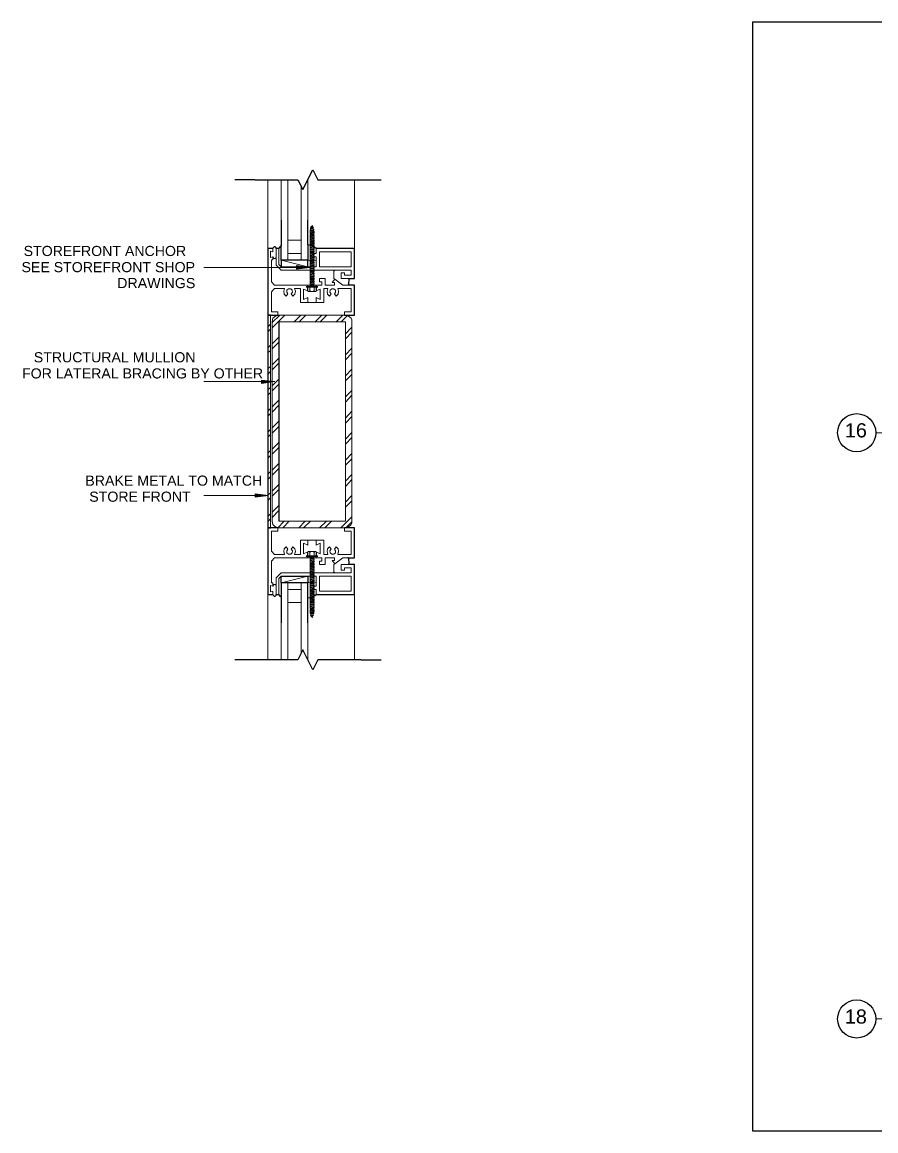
# Model space of a CAD drawing. Header units: inches. Extents: x -6061 to 13621, y -296 to 7483.
# Drawn here: x 8177 to 8563, y 6677 to 7178 of the extents above; entities that cross this region are included whole.
import ezdxf

# ---------------------------------------------------------------- set-up
doc = ezdxf.new("R2010")
doc.units = ezdxf.units.IN
doc.header["$MEASUREMENT"] = 0
doc.layers.get('0').update_dxf_attribs({"linetype": 'CONTINUOUS'})
doc.styles.add('Arial$001H0', font='arial.ttf')

msp = doc.modelspace()

# ---------------------------------------------------------------- hatches: boundary and pattern name
at = {"true_color": 0x000007}
for points in [[(8306.96538, 7066.96774), (8300.95859, 7067.76864), (8300.95859, 7066.16683)], [(8291.18755, 7015.38946), (8285.18077, 7016.11027), (8285.18077, 7014.58855)], [(8288.38439, 6963.96179), (8282.3776, 6964.76269), (8282.3776, 6963.24097)]]:
    msp.add_hatch(color=7, dxfattribs=at).paths.add_polyline_path(points)

# ---------------------------------------------------------------- linework, layer by layer
at = {"color": 7, "linetype": 'Continuous', "lineweight": 30, "true_color": 0x000007}
for p, q in [((8303.92194, 7102.04738), (8308.40701, 7111.01751)), ((8308.40701, 7111.01751), (8310.64954, 7106.53244)), ((8282.13733, 7106.53244), (8273.16719, 7106.53244)), ((8282.13733, 7106.53244), (8301.67941, 7106.53244)), ((8301.67941, 7106.53244), (8303.92194, 7102.04738)), ((8310.64954, 7106.53244), (8330.19163, 7106.53244)), ((8330.19163, 7106.53244), (8339.16176, 7106.53244)), ((8294.1509, 7088.27181), (8294.1509, 7076.65869)), ((8306.16448, 7077.13923), (8306.16448, 7088.27181)), ((8290.46674, 7075.85778), (8290.38665, 7075.61751)), ((8290.38665, 7075.61751), (8290.38665, 7075.45733)), ((8290.62692, 7076.01797), (8290.46674, 7075.85778)), ((8290.7871, 7076.09806), (8290.62692, 7076.01797)), ((8290.94728, 7076.17815), (8290.7871, 7076.09806)), ((8291.10746, 7076.17815), (8290.94728, 7076.17815)), ((8291.34773, 7076.17815), (8291.10746, 7076.17815)), ((8291.50791, 7076.09806), (8291.34773, 7076.17815)), ((8291.6681, 7076.01797), (8291.50791, 7076.09806)), ((8291.82828, 7075.85778), (8291.6681, 7076.01797)), ((8291.82828, 7075.61751), (8291.82828, 7075.85778)), ((8291.90837, 7075.45733), (8291.82828, 7075.61751)), ((8293.18982, 7075.85778), (8293.02963, 7075.45733)), ((8293.43009, 7076.17815), (8293.18982, 7075.85778)), ((8293.75045, 7076.49851), (8293.43009, 7076.17815)), ((8294.1509, 7076.65869), (8293.75045, 7076.49851)), ((8294.1509, 7070.17136), (8294.1509, 7076.65869)), ((8307.52601, 7076.81887), (8306.16448, 7077.13923)), ((8306.16448, 7077.13923), (8306.16448, 7070.17136)), ((8308.80746, 7076.25824), (8307.52601, 7076.81887)), ((8309.92873, 7075.45733), (8308.80746, 7076.25824)), ((8290.38665, 7075.45733), (8288.14411, 7075.45733)), ((8288.14411, 7075.45733), (8288.14411, 7045.4234)), ((8293.02963, 7075.45733), (8291.90837, 7075.45733)), ((8327.14819, 7075.45733), (8309.92873, 7075.45733)), ((8327.14819, 7061.92204), (8327.14819, 7075.45733)), ((8306.16448, 7070.17136), (8294.1509, 7070.17136)), ((8294.1509, 7070.17136), (8294.1509, 7067.20801)), ((8294.1509, 7067.20801), (8306.16448, 7067.20801)), ((8306.16448, 7067.20801), (8306.16448, 7070.17136)), ((8324.5052, 7061.84195), (8324.34502, 7061.92204)), ((8324.34502, 7061.92204), (8327.14819, 7061.92204)), ((8324.66538, 7061.76186), (8324.5052, 7061.84195)), ((8324.58529, 7059.6795), (8324.82556, 7061.20122)), ((8324.74547, 7061.60168), (8324.66538, 7061.76186)), ((8324.74547, 7061.44149), (8324.74547, 7061.60168)), ((8324.82556, 7061.20122), (8324.74547, 7061.44149)), ((8324.18484, 7058.95869), (8324.26493, 7059.03878)), ((8327.14819, 7058.95869), (8324.18484, 7058.95869)), ((8324.26493, 7059.03878), (8324.42511, 7059.11887)), ((8324.42511, 7059.11887), (8324.5052, 7059.19896)), ((8324.5052, 7059.19896), (8324.58529, 7059.35914)), ((8324.58529, 7059.51932), (8324.58529, 7059.6795)), ((8324.58529, 7059.35914), (8324.58529, 7059.51932)), ((8327.14819, 7045.4234), (8327.14819, 7058.95869)), ((8288.14411, 7045.4234), (8292.62918, 7045.4234)), ((8289.34547, 7045.4234), (8288.14411, 7045.4234)), ((8288.14411, 7045.4234), (8288.14411, 6949.39489)), ((8322.66312, 7045.4234), (8327.14819, 7045.4234)), ((8292.62918, 6949.39489), (8288.14411, 6949.39489)), ((8288.14411, 6949.39489), (8288.14411, 6919.36095)), ((8288.14411, 6949.39489), (8289.34547, 6949.39489)), ((8327.14819, 6949.39489), (8322.66312, 6949.39489)), ((8327.14819, 6935.85959), (8327.14819, 6949.39489)), ((8324.26493, 6935.85959), (8324.18484, 6935.85959)), ((8324.18484, 6935.85959), (8327.14819, 6935.85959)), ((8324.42511, 6935.69941), (8324.26493, 6935.85959)), ((8324.5052, 6935.61932), (8324.42511, 6935.69941)), ((8324.58529, 6935.45914), (8324.5052, 6935.61932)), ((8324.34502, 6932.89625), (8324.5052, 6932.97634)), ((8327.14819, 6932.89625), (8324.34502, 6932.89625)), ((8324.5052, 6932.97634), (8324.66538, 6933.13652)), ((8324.58529, 6935.29896), (8324.58529, 6935.45914)), ((8324.58529, 6935.21887), (8324.58529, 6935.29896)), ((8324.82556, 6933.61706), (8324.58529, 6935.21887)), ((8324.66538, 6933.13652), (8324.74547, 6933.2967)), ((8324.74547, 6933.45688), (8324.82556, 6933.61706)), ((8324.74547, 6933.2967), (8324.74547, 6933.45688)), ((8327.14819, 6919.36095), (8327.14819, 6932.89625)), ((8294.1509, 6927.61027), (8306.16448, 6927.61027)), ((8294.1509, 6924.64692), (8294.1509, 6927.61027)), ((8306.16448, 6927.61027), (8306.16448, 6924.64692)), ((8306.16448, 6924.64692), (8294.1509, 6924.64692)), ((8294.1509, 6924.64692), (8294.1509, 6918.23968)), ((8306.16448, 6917.75914), (8306.16448, 6924.64692)), ((8288.14411, 6919.36095), (8290.38665, 6919.36095)), ((8290.38665, 6919.36095), (8290.38665, 6919.20077)), ((8290.38665, 6919.20077), (8290.46674, 6919.04059)), ((8290.46674, 6919.04059), (8290.62692, 6918.88041)), ((8290.62692, 6918.88041), (8290.7871, 6918.72023)), ((8290.7871, 6918.72023), (8290.94728, 6918.64014)), ((8290.94728, 6918.64014), (8291.10746, 6918.64014)), ((8291.10746, 6918.64014), (8291.34773, 6918.64014)), ((8291.34773, 6918.64014), (8291.50791, 6918.72023)), ((8291.50791, 6918.72023), (8291.6681, 6918.88041)), ((8291.6681, 6918.88041), (8291.82828, 6919.04059)), ((8291.82828, 6919.20077), (8291.90837, 6919.36095)), ((8291.82828, 6919.04059), (8291.82828, 6919.20077)), ((8291.90837, 6919.36095), (8293.02963, 6919.36095)), ((8293.02963, 6919.36095), (8293.18982, 6918.9605)), ((8293.18982, 6918.9605), (8293.43009, 6918.64014)), ((8293.43009, 6918.64014), (8293.75045, 6918.39987)), ((8293.75045, 6918.39987), (8294.1509, 6918.23968)), ((8294.1509, 6918.23968), (8294.1509, 6906.54647)), ((8306.16448, 6917.75914), (8307.52601, 6917.99941)), ((8306.16448, 6906.54647), (8306.16448, 6917.75914)), ((8307.52601, 6917.99941), (8308.80746, 6918.56005)), ((8308.80746, 6918.56005), (8309.92873, 6919.36095)), ((8309.92873, 6919.36095), (8327.14819, 6919.36095)), ((8303.92194, 6894.29263), (8301.67941, 6889.80756)), ((8308.40701, 6885.32249), (8303.92194, 6894.29263)), ((8282.13733, 6889.80756), (8273.16719, 6889.80756)), ((8301.67941, 6889.80756), (8282.13733, 6889.80756)), ((8310.64954, 6889.80756), (8308.40701, 6885.32249)), ((8330.19163, 6889.80756), (8310.64954, 6889.80756)), ((8330.19163, 6889.80756), (8339.16176, 6889.80756))]:
    msp.add_line(p, q, dxfattribs=at)
at = {"color": 7, "linetype": 'Continuous', "lineweight": 9, "true_color": 0x000007}
for p, q in [((8288.14411, 7075.45733), (8288.14411, 7106.53244)), ((8327.14819, 7075.45733), (8327.14819, 7106.53244)), ((8297.11425, 7088.19172), (8297.11425, 7070.17136)), ((8303.12104, 7070.17136), (8303.12104, 7088.19172)), ((8308.16674, 7085.8691), (8307.6862, 7085.22837)), ((8308.40701, 7085.06819), (8308.16674, 7085.8691)), ((8306.96538, 7083.78674), (8309.12782, 7083.38629)), ((8306.96538, 7083.06593), (8309.12782, 7082.74557)), ((8306.96538, 7082.34511), (8309.12782, 7082.02475)), ((8306.96538, 7081.70439), (8309.12782, 7081.30394)), ((8306.96538, 7080.98358), (8309.12782, 7080.58312)), ((8307.12556, 7084.50756), (8308.96764, 7084.10711)), ((8307.20565, 7085.14828), (8308.80746, 7084.82792)), ((8307.20565, 7083.94692), (8308.80746, 7083.54647)), ((8307.20565, 7083.22611), (8307.20565, 7083.62656)), ((8307.20565, 7083.62656), (8308.80746, 7083.22611)), ((8307.20565, 7083.22611), (8308.80746, 7082.90575)), ((8307.20565, 7082.5053), (8307.20565, 7082.90575)), ((8307.20565, 7082.90575), (8308.80746, 7082.58539)), ((8307.20565, 7082.5053), (8308.80746, 7082.18493)), ((8307.20565, 7082.18493), (8308.80746, 7081.86457)), ((8307.20565, 7081.86457), (8308.80746, 7081.46412)), ((8307.20565, 7081.14376), (8307.20565, 7081.54421)), ((8307.20565, 7081.54421), (8308.80746, 7081.14376)), ((8307.20565, 7081.14376), (8308.80746, 7080.7433)), ((8307.20565, 7080.8234), (8307.20565, 7080.42294)), ((8307.20565, 7080.42294), (8307.20565, 7080.8234)), ((8308.80746, 7080.42294), (8307.20565, 7080.8234)), ((8307.20565, 7080.8234), (8308.80746, 7080.42294)), ((8307.36583, 7084.66774), (8308.72737, 7084.34738)), ((8307.36583, 7083.94692), (8307.36583, 7084.34738)), ((8307.36583, 7084.34738), (8308.72737, 7084.02701)), ((8308.56719, 7085.06819), (8307.44592, 7085.30846)), ((8307.52601, 7084.9881), (8308.56719, 7084.66774)), ((8308.72737, 7083.62656), (8308.72737, 7084.02701)), ((8308.80746, 7082.90575), (8308.80746, 7083.22611)), ((8308.80746, 7082.18493), (8308.80746, 7082.58539)), ((8308.80746, 7080.7433), (8308.80746, 7081.14376)), ((8297.11425, 7079.22159), (8303.12104, 7079.22159)), ((8306.96538, 7080.26276), (8309.12782, 7079.86231)), ((8306.96538, 7079.54195), (8309.12782, 7079.14149)), ((8306.96538, 7078.82113), (8309.12782, 7078.42068)), ((8306.96538, 7078.10032), (8309.12782, 7077.69987)), ((8306.96538, 7077.3795), (8309.12782, 7077.05914)), ((8306.96538, 7076.65869), (8309.12782, 7076.33833)), ((8306.96538, 7075.93787), (8309.12782, 7075.61751)), ((8307.20565, 7080.42294), (8308.80746, 7080.02249)), ((8307.20565, 7079.70213), (8307.20565, 7080.10258)), ((8307.20565, 7080.10258), (8308.80746, 7079.70213)), ((8307.20565, 7079.70213), (8308.80746, 7079.30168)), ((8307.20565, 7078.98131), (8307.20565, 7079.38177)), ((8307.20565, 7079.38177), (8308.80746, 7078.98131)), ((8307.20565, 7078.98131), (8308.80746, 7078.58086)), ((8307.20565, 7078.66095), (8307.20565, 7078.2605)), ((8307.20565, 7078.2605), (8307.20565, 7078.66095)), ((8307.20565, 7078.66095), (8308.80746, 7078.2605)), ((8307.20565, 7078.2605), (8308.80746, 7077.86005)), ((8307.20565, 7077.53968), (8307.20565, 7077.94014)), ((8307.20565, 7077.94014), (8308.80746, 7077.61978)), ((8307.20565, 7077.53968), (8308.80746, 7077.21932)), ((8307.20565, 7076.81887), (8307.20565, 7077.21932)), ((8307.20565, 7077.21932), (8308.80746, 7076.89896)), ((8307.20565, 7076.81887), (8308.80746, 7076.49851)), ((8307.20565, 7076.09806), (8307.20565, 7076.49851)), ((8307.20565, 7076.49851), (8308.80746, 7076.17815)), ((8307.20565, 7076.09806), (8308.80746, 7075.77769)), ((8307.20565, 7075.37724), (8307.20565, 7075.77769)), ((8307.20565, 7075.77769), (8308.80746, 7075.45733)), ((8308.80746, 7080.42294), (8308.80746, 7080.02249)), ((8308.80746, 7080.02249), (8308.80746, 7080.42294)), ((8308.80746, 7079.70213), (8308.80746, 7079.30168)), ((8308.80746, 7078.98131), (8308.80746, 7078.58086)), ((8308.80746, 7077.86005), (8308.80746, 7078.2605)), ((8308.80746, 7077.21932), (8308.80746, 7077.61978)), ((8308.80746, 7076.49851), (8308.80746, 7076.89896)), ((8308.80746, 7075.77769), (8308.80746, 7076.17815)), ((8289.26538, 7074.33606), (8289.26538, 7071.45281)), ((8290.38665, 7073.93561), (8289.26538, 7074.33606)), ((8289.26538, 7071.45281), (8290.38665, 7071.77317)), ((8290.38665, 7075.45733), (8290.38665, 7073.93561)), ((8290.38665, 7071.77317), (8290.38665, 7070.33154)), ((8290.7871, 7071.05235), (8290.38665, 7071.69308)), ((8291.50791, 7071.05235), (8290.7871, 7071.05235)), ((8291.90837, 7071.69308), (8291.50791, 7071.05235)), ((8291.90837, 7075.45733), (8291.90837, 7067.92882)), ((8293.02963, 7068.32928), (8293.02963, 7075.45733)), ((8297.11425, 7073.2148), (8303.12104, 7073.2148)), ((8306.96538, 7075.21706), (8309.12782, 7074.8967)), ((8306.96538, 7074.49625), (8309.12782, 7074.17588)), ((8306.96538, 7073.77543), (8309.12782, 7073.45507)), ((8306.96538, 7073.05462), (8309.12782, 7072.73425)), ((8306.96538, 7072.41389), (8309.12782, 7072.01344)), ((8306.96538, 7071.69308), (8309.12782, 7071.29263)), ((8306.96538, 7070.97226), (8309.12782, 7070.57181)), ((8307.20565, 7075.37724), (8308.80746, 7075.05688)), ((8307.20565, 7075.05688), (8307.20565, 7074.65643)), ((8307.20565, 7075.05688), (8308.80746, 7074.73652)), ((8307.20565, 7074.65643), (8308.80746, 7074.33606)), ((8307.20565, 7074.33606), (8307.20565, 7073.93561)), ((8307.20565, 7074.33606), (8308.80746, 7074.0157)), ((8307.20565, 7073.93561), (8308.80746, 7073.61525)), ((8307.20565, 7073.61525), (8307.20565, 7073.2148)), ((8307.20565, 7073.61525), (8308.80746, 7073.29489)), ((8307.20565, 7073.2148), (8308.80746, 7072.89444)), ((8307.20565, 7072.89444), (8307.20565, 7072.49398)), ((8307.20565, 7072.89444), (8308.80746, 7072.57407)), ((8307.20565, 7072.49398), (8308.80746, 7072.17362)), ((8307.20565, 7072.25371), (8307.20565, 7071.85326)), ((8307.20565, 7072.25371), (8308.80746, 7071.85326)), ((8307.20565, 7071.85326), (8308.80746, 7071.45281)), ((8307.20565, 7071.5329), (8307.20565, 7071.13244)), ((8307.20565, 7071.13244), (8307.20565, 7071.5329)), ((8307.20565, 7071.5329), (8308.80746, 7071.13244)), ((8307.20565, 7071.13244), (8308.80746, 7070.73199)), ((8307.20565, 7070.41163), (8307.20565, 7070.81208)), ((8307.20565, 7070.81208), (8308.80746, 7070.41163)), ((8309.12782, 7073.2148), (8308.4871, 7072.81435)), ((8308.4871, 7072.81435), (8308.4871, 7072.09353)), ((8308.4871, 7072.09353), (8309.12782, 7071.69308)), ((8308.80746, 7075.05688), (8308.80746, 7075.45733)), ((8308.80746, 7074.33606), (8308.80746, 7074.73652)), ((8308.80746, 7073.61525), (8308.80746, 7074.0157)), ((8308.80746, 7072.89444), (8308.80746, 7073.29489)), ((8308.80746, 7072.17362), (8308.80746, 7072.57407)), ((8308.80746, 7071.45281), (8308.80746, 7071.85326)), ((8308.80746, 7070.73199), (8308.80746, 7071.13244)), ((8309.92873, 7073.2148), (8309.12782, 7073.2148)), ((8309.12782, 7071.69308), (8309.92873, 7071.69308)), ((8309.92873, 7075.45733), (8309.92873, 7073.2148)), ((8309.92873, 7071.69308), (8309.92873, 7067.20801)), ((8325.62647, 7073.93561), (8311.37036, 7073.93561)), ((8311.37036, 7073.93561), (8311.37036, 7067.20801)), ((8325.62647, 7067.20801), (8325.62647, 7073.93561)), ((8306.96538, 7066.96774), (8259.23144, 7066.96774)), ((8289.66583, 7070.33154), (8289.66583, 7060.48041)), ((8290.38665, 7070.33154), (8289.66583, 7070.33154)), ((8291.90837, 7067.92882), (8294.1509, 7065.68629)), ((8294.1509, 7067.20801), (8293.02963, 7068.32928)), ((8306.16448, 7067.20801), (8294.1509, 7070.17136)), ((8294.1509, 7065.68629), (8325.62647, 7065.68629)), ((8308.00656, 7069.77091), (8306.16448, 7070.17136)), ((8309.92873, 7067.20801), (8306.16448, 7067.20801)), ((8306.96538, 7070.25145), (8309.12782, 7069.851)), ((8306.96538, 7069.53063), (8309.12782, 7069.13018)), ((8306.96538, 7068.80982), (8309.12782, 7068.40937)), ((8306.96538, 7068.08901), (8309.12782, 7067.68855)), ((8306.96538, 7067.36819), (8309.12782, 7067.04783)), ((8306.96538, 7066.64738), (8309.12782, 7066.32701)), ((8306.96538, 7065.92656), (8309.12782, 7065.6062)), ((8307.20565, 7070.41163), (8308.80746, 7070.01118)), ((8307.20565, 7069.69082), (8307.20565, 7070.09127)), ((8307.20565, 7070.09127), (8308.80746, 7069.69082)), ((8307.20565, 7069.69082), (8308.80746, 7069.29036)), ((8307.20565, 7068.97), (8307.20565, 7069.37045)), ((8307.20565, 7069.37045), (8308.80746, 7068.97)), ((8307.20565, 7068.97), (8308.80746, 7068.56955)), ((8307.20565, 7068.24919), (8307.20565, 7068.64964)), ((8307.20565, 7068.64964), (8308.80746, 7068.24919)), ((8307.20565, 7068.24919), (8308.80746, 7067.84873)), ((8307.20565, 7067.52837), (8307.20565, 7067.92882)), ((8307.20565, 7067.92882), (8308.80746, 7067.52837)), ((8307.20565, 7067.52837), (8308.80746, 7067.20801)), ((8307.20565, 7066.80756), (8307.20565, 7067.20801)), ((8307.20565, 7067.20801), (8308.80746, 7066.88765)), ((8307.20565, 7066.80756), (8308.80746, 7066.4872)), ((8307.20565, 7066.08674), (8307.20565, 7066.4872)), ((8307.20565, 7066.4872), (8308.80746, 7066.16683)), ((8307.20565, 7066.08674), (8308.80746, 7065.76638)), ((8307.20565, 7065.36593), (8307.20565, 7065.76638)), ((8307.20565, 7065.76638), (8308.80746, 7065.44602)), ((8309.92873, 7070.09127), (8308.00656, 7069.77091)), ((8308.80746, 7070.01118), (8308.80746, 7070.41163)), ((8308.80746, 7069.29036), (8308.80746, 7069.69082)), ((8308.80746, 7068.56955), (8308.80746, 7068.97)), ((8308.80746, 7067.84873), (8308.80746, 7068.24919)), ((8308.80746, 7067.20801), (8308.80746, 7067.52837)), ((8308.80746, 7066.4872), (8308.80746, 7066.88765)), ((8308.80746, 7065.76638), (8308.80746, 7066.16683)), ((8311.37036, 7067.20801), (8325.62647, 7067.20801)), ((8318.09796, 7065.52611), (8318.41832, 7065.68629)), ((8325.62647, 7065.68629), (8325.62647, 7063.44376)), ((8306.96538, 7065.20575), (8309.12782, 7064.88539)), ((8306.96538, 7064.48493), (8309.12782, 7064.16457)), ((8306.96538, 7063.76412), (8309.12782, 7063.44376)), ((8306.96538, 7063.0433), (8309.12782, 7062.72294)), ((8306.96538, 7062.32249), (8309.12782, 7062.00213)), ((8306.96538, 7061.68177), (8309.12782, 7061.28131)), ((8306.96538, 7060.96095), (8309.12782, 7060.5605)), ((8307.20565, 7065.36593), (8308.80746, 7065.04557)), ((8307.20565, 7064.64511), (8307.20565, 7065.04557)), ((8307.20565, 7065.04557), (8308.80746, 7064.7252)), ((8307.20565, 7064.64511), (8308.80746, 7064.32475)), ((8307.20565, 7063.9243), (8307.20565, 7064.32475)), ((8307.20565, 7064.32475), (8308.80746, 7064.00439)), ((8307.20565, 7063.9243), (8308.80746, 7063.60394)), ((8307.20565, 7063.20349), (8307.20565, 7063.60394)), ((8307.20565, 7063.60394), (8308.80746, 7063.28358)), ((8307.20565, 7063.20349), (8308.80746, 7062.88312)), ((8307.20565, 7062.48267), (8307.20565, 7062.88312)), ((8307.20565, 7062.88312), (8308.80746, 7062.56276)), ((8307.20565, 7062.48267), (8308.80746, 7062.16231)), ((8307.20565, 7061.84195), (8307.20565, 7062.16231)), ((8307.20565, 7062.16231), (8308.80746, 7061.84195)), ((8307.20565, 7061.84195), (8308.80746, 7061.44149)), ((8307.20565, 7061.12113), (8307.20565, 7061.52159)), ((8307.20565, 7061.52159), (8308.80746, 7061.12113)), ((8307.20565, 7061.12113), (8308.80746, 7060.72068)), ((8307.20565, 7060.40032), (8307.20565, 7060.80077)), ((8307.20565, 7060.80077), (8308.80746, 7060.40032)), ((8308.80746, 7065.04557), (8308.80746, 7065.44602)), ((8308.80746, 7064.32475), (8308.80746, 7064.7252)), ((8308.80746, 7063.60394), (8308.80746, 7064.00439)), ((8308.80746, 7062.88312), (8308.80746, 7063.28358)), ((8308.80746, 7062.16231), (8308.80746, 7062.56276)), ((8308.80746, 7061.44149), (8308.80746, 7061.84195)), ((8308.80746, 7060.72068), (8308.80746, 7061.12113)), ((8311.37036, 7060.48041), (8311.37036, 7061.92204)), ((8311.37036, 7061.92204), (8314.01334, 7061.92204)), ((8314.01334, 7061.92204), (8314.01334, 7058.95869)), ((8317.05678, 7060.07996), (8318.25814, 7061.68177)), ((8317.85769, 7065.20575), (8318.09796, 7065.52611)), ((8317.85769, 7062.40258), (8317.85769, 7065.20575)), ((8317.93778, 7062.00213), (8317.85769, 7062.40258)), ((8318.25814, 7061.68177), (8317.93778, 7062.00213)), ((8318.25814, 7061.68177), (8321.9423, 7058.95869)), ((8322.66312, 7064.56502), (8321.1414, 7064.56502)), ((8321.1414, 7064.56502), (8321.1414, 7061.92204)), ((8321.1414, 7061.92204), (8324.34502, 7061.92204)), ((8322.66312, 7063.44376), (8322.66312, 7064.56502)), ((8325.62647, 7063.44376), (8322.66312, 7063.44376)), ((8289.66583, 7060.48041), (8291.10746, 7058.95869)), ((8291.10746, 7057.43697), (8289.66583, 7055.91525)), ((8289.66583, 7055.91525), (8289.66583, 7046.94511)), ((8291.10746, 7058.95869), (8306.16448, 7058.95869)), ((8295.59253, 7057.43697), (8291.10746, 7057.43697)), ((8295.27217, 7056.23561), (8295.59253, 7057.43697)), ((8295.51244, 7054.95416), (8295.27217, 7056.23561)), ((8296.7138, 7056.71616), (8296.63371, 7055.83516)), ((8296.63371, 7055.83516), (8297.11425, 7055.03425)), ((8297.43461, 7057.35688), (8296.7138, 7056.71616)), ((8298.3957, 7057.35688), (8297.43461, 7057.35688)), ((8299.03642, 7056.71616), (8298.3957, 7057.35688)), ((8298.63597, 7055.03425), (8299.1966, 7055.83516)), ((8299.1966, 7055.83516), (8299.03642, 7056.71616)), ((8300.15769, 7057.43697), (8300.55814, 7056.23561)), ((8300.15769, 7057.43697), (8302.80068, 7057.43697)), ((8300.55814, 7056.23561), (8300.23778, 7054.95416)), ((8302.80068, 7057.43697), (8302.80068, 7051.10982)), ((8306.16448, 7056.3157), (8304.2423, 7057.11661)), ((8304.2423, 7057.11661), (8304.2423, 7052.47136)), ((8310.64954, 7058.31797), (8305.44366, 7058.31797)), ((8305.44366, 7057.9976), (8310.64954, 7057.9976)), ((8306.0043, 7056.3157), (8306.0043, 7057.9976)), ((8306.0043, 7056.3157), (8306.48484, 7056.07543)), ((8306.16448, 7058.95869), (8306.16448, 7056.3157)), ((8309.92873, 7058.95869), (8306.16448, 7058.95869)), ((8306.48484, 7056.07543), (8306.96538, 7056.3157)), ((8309.60837, 7056.07543), (8306.48484, 7056.07543)), ((8306.96538, 7060.24014), (8309.12782, 7059.83968)), ((8306.96538, 7059.51932), (8309.12782, 7059.11887)), ((8306.96538, 7058.79851), (8309.12782, 7058.39806)), ((8306.96538, 7056.3157), (8306.96538, 7057.9976)), ((8306.96538, 7056.3157), (8308.00656, 7056.07543)), ((8307.20565, 7060.40032), (8308.80746, 7059.99987)), ((8307.20565, 7059.6795), (8307.20565, 7060.07996)), ((8307.20565, 7060.07996), (8308.80746, 7059.6795)), ((8307.20565, 7059.6795), (8308.80746, 7059.27905)), ((8307.20565, 7058.95869), (8307.20565, 7059.35914)), ((8307.20565, 7059.35914), (8308.80746, 7058.95869)), ((8307.20565, 7058.95869), (8308.80746, 7058.55824)), ((8307.20565, 7058.63833), (8308.64728, 7058.31797)), ((8308.00656, 7056.07543), (8309.04773, 7056.3157)), ((8308.80746, 7059.99987), (8308.80746, 7060.40032)), ((8308.80746, 7059.27905), (8308.80746, 7059.6795)), ((8308.80746, 7058.55824), (8308.80746, 7058.95869)), ((8309.04773, 7056.3157), (8309.04773, 7057.9976)), ((8309.04773, 7056.3157), (8309.52828, 7056.07543)), ((8309.52828, 7056.07543), (8310.08891, 7056.3157)), ((8309.92873, 7056.3157), (8309.92873, 7058.95869)), ((8309.92873, 7058.95869), (8312.49163, 7058.95869)), ((8311.77081, 7057.11661), (8309.92873, 7056.3157)), ((8310.08891, 7056.3157), (8310.08891, 7057.9976)), ((8312.49163, 7060.48041), (8311.37036, 7060.48041)), ((8311.77081, 7052.47136), (8311.77081, 7057.11661)), ((8312.49163, 7058.95869), (8312.49163, 7060.48041)), ((8313.29253, 7051.10982), (8313.29253, 7057.43697)), ((8313.29253, 7057.43697), (8315.13461, 7057.43697)), ((8314.01334, 7058.95869), (8318.17805, 7058.95869)), ((8315.13461, 7057.43697), (8314.81425, 7056.23561)), ((8314.81425, 7056.23561), (8315.05452, 7054.95416)), ((8316.0957, 7055.83516), (8316.25588, 7056.71616)), ((8316.65633, 7055.03425), (8316.0957, 7055.83516)), ((8316.25588, 7056.71616), (8316.97669, 7057.35688)), ((8316.97669, 7057.35688), (8317.85769, 7057.35688)), ((8318.17805, 7060.07996), (8317.05678, 7060.07996)), ((8317.85769, 7057.35688), (8318.5785, 7056.71616)), ((8318.17805, 7058.95869), (8318.17805, 7060.07996)), ((8318.65859, 7055.83516), (8318.17805, 7055.03425)), ((8318.5785, 7056.71616), (8318.65859, 7055.83516)), ((8320.02013, 7056.23561), (8319.69977, 7057.43697)), ((8319.69977, 7057.43697), (8325.62647, 7057.43697)), ((8319.77986, 7054.95416), (8320.02013, 7056.23561)), ((8321.9423, 7058.95869), (8324.18484, 7058.95869)), ((8325.62647, 7057.43697), (8325.62647, 7046.94511)), ((8296.39344, 7053.99308), (8295.51244, 7054.95416)), ((8297.11425, 7055.03425), (8296.39344, 7053.99308)), ((8299.43687, 7053.99308), (8298.63597, 7055.03425)), ((8300.23778, 7054.95416), (8299.43687, 7053.99308)), ((8302.80068, 7051.10982), (8306.16448, 7051.10982)), ((8304.2423, 7052.47136), (8306.16448, 7053.35235)), ((8306.16448, 7053.35235), (8306.16448, 7051.10982)), ((8306.16448, 7051.10982), (8309.92873, 7051.10982)), ((8309.92873, 7053.35235), (8311.77081, 7052.47136)), ((8309.92873, 7051.10982), (8309.92873, 7053.35235)), ((8309.92873, 7051.10982), (8313.29253, 7051.10982)), ((8315.05452, 7054.95416), (8315.93552, 7053.99308)), ((8315.93552, 7053.99308), (8316.65633, 7055.03425)), ((8318.17805, 7055.03425), (8318.89887, 7053.99308)), ((8318.89887, 7053.99308), (8319.77986, 7054.95416)), ((8289.66583, 7046.94511), (8292.62918, 7046.94511)), ((8292.62918, 7046.94511), (8292.62918, 7045.4234)), ((8325.62647, 7046.94511), (8322.66312, 7046.94511)), ((8322.66312, 7046.94511), (8322.66312, 7045.4234)), ((8289.34547, 6949.39489), (8289.34547, 7045.4234)), ((8291.18755, 7015.38946), (8259.23144, 7015.38946)), ((8288.38439, 6963.96179), (8259.23144, 6963.96179)), ((8289.66583, 6947.87317), (8292.62918, 6947.87317)), ((8289.66583, 6938.90303), (8289.66583, 6947.87317)), ((8292.62918, 6947.87317), (8292.62918, 6949.39489)), ((8322.66312, 6947.87317), (8322.66312, 6949.39489)), ((8325.62647, 6947.87317), (8322.66312, 6947.87317)), ((8325.62647, 6937.38131), (8325.62647, 6947.87317)), ((8296.39344, 6940.8252), (8295.51244, 6939.86412)), ((8297.11425, 6939.78403), (8296.39344, 6940.8252)), ((8299.43687, 6940.8252), (8298.63597, 6939.78403)), ((8300.23778, 6939.86412), (8299.43687, 6940.8252)), ((8302.80068, 6937.38131), (8302.80068, 6943.78855)), ((8302.80068, 6943.78855), (8306.16448, 6943.78855)), ((8304.2423, 6937.70168), (8304.2423, 6942.42701)), ((8304.2423, 6942.42701), (8306.16448, 6941.54602)), ((8306.16448, 6943.78855), (8309.92873, 6943.78855)), ((8306.16448, 6941.54602), (8306.16448, 6943.78855)), ((8309.92873, 6943.78855), (8313.29253, 6943.78855)), ((8309.92873, 6943.78855), (8309.92873, 6941.54602)), ((8309.92873, 6941.54602), (8311.77081, 6942.42701)), ((8311.77081, 6942.42701), (8311.77081, 6937.70168)), ((8313.29253, 6943.78855), (8313.29253, 6937.38131)), ((8315.05452, 6939.86412), (8315.93552, 6940.8252)), ((8315.93552, 6940.8252), (8316.65633, 6939.78403)), ((8318.17805, 6939.78403), (8318.89887, 6940.8252)), ((8318.89887, 6940.8252), (8319.77986, 6939.86412)), ((8291.10746, 6937.38131), (8289.66583, 6938.90303)), ((8289.66583, 6934.41797), (8291.10746, 6935.85959)), ((8295.59253, 6937.38131), (8291.10746, 6937.38131)), ((8291.10746, 6935.85959), (8306.16448, 6935.85959)), ((8295.51244, 6939.86412), (8295.27217, 6938.66276)), ((8295.27217, 6938.66276), (8295.59253, 6937.38131)), ((8296.63371, 6938.98312), (8297.11425, 6939.78403)), ((8296.7138, 6938.10213), (8296.63371, 6938.98312)), ((8297.43461, 6937.4614), (8296.7138, 6938.10213)), ((8298.3957, 6937.4614), (8297.43461, 6937.4614)), ((8299.03642, 6938.10213), (8298.3957, 6937.4614)), ((8298.63597, 6939.78403), (8299.1966, 6938.98312)), ((8299.1966, 6938.98312), (8299.03642, 6938.10213)), ((8300.15769, 6937.38131), (8300.55814, 6938.66276)), ((8300.15769, 6937.38131), (8302.80068, 6937.38131)), ((8300.55814, 6938.66276), (8300.23778, 6939.86412)), ((8306.16448, 6938.58267), (8304.2423, 6937.70168)), ((8305.44366, 6936.82068), (8310.64954, 6936.82068)), ((8310.64954, 6936.50032), (8305.44366, 6936.50032)), ((8306.0043, 6938.50258), (8306.48484, 6938.74285)), ((8306.0043, 6938.50258), (8306.0043, 6936.82068)), ((8306.16448, 6935.85959), (8306.16448, 6938.58267)), ((8309.92873, 6935.85959), (8306.16448, 6935.85959)), ((8306.48484, 6938.74285), (8306.96538, 6938.50258)), ((8309.60837, 6938.74285), (8306.48484, 6938.74285)), ((8306.96538, 6938.50258), (8308.00656, 6938.74285)), ((8306.96538, 6938.50258), (8306.96538, 6936.82068)), ((8306.96538, 6936.09987), (8309.12782, 6936.42023)), ((8306.96538, 6935.37905), (8309.12782, 6935.69941)), ((8307.20565, 6936.26005), (8308.64728, 6936.50032)), ((8307.20565, 6935.93968), (8308.80746, 6936.26005)), ((8307.20565, 6935.93968), (8307.20565, 6935.53923)), ((8307.20565, 6935.53923), (8308.80746, 6935.85959)), ((8307.20565, 6935.21887), (8308.80746, 6935.53923)), ((8308.00656, 6938.74285), (8309.04773, 6938.50258)), ((8308.80746, 6936.26005), (8308.80746, 6935.85959)), ((8308.80746, 6935.53923), (8308.80746, 6935.13878)), ((8309.04773, 6938.50258), (8309.52828, 6938.74285)), ((8309.04773, 6938.50258), (8309.04773, 6936.82068)), ((8309.52828, 6938.74285), (8310.08891, 6938.50258)), ((8309.92873, 6938.58267), (8309.92873, 6935.85959)), ((8311.77081, 6937.70168), (8309.92873, 6938.58267)), ((8309.92873, 6935.85959), (8312.49163, 6935.85959)), ((8310.08891, 6938.50258), (8310.08891, 6936.82068)), ((8312.49163, 6935.85959), (8312.49163, 6934.41797)), ((8313.29253, 6937.38131), (8315.13461, 6937.38131)), ((8314.01334, 6932.89625), (8314.01334, 6935.85959)), ((8314.01334, 6935.85959), (8318.17805, 6935.85959)), ((8314.81425, 6938.66276), (8315.05452, 6939.86412)), ((8315.13461, 6937.38131), (8314.81425, 6938.66276)), ((8316.65633, 6939.78403), (8316.0957, 6938.98312)), ((8316.0957, 6938.98312), (8316.25588, 6938.10213)), ((8316.25588, 6938.10213), (8316.97669, 6937.4614)), ((8316.97669, 6937.4614), (8317.85769, 6937.4614)), ((8317.85769, 6937.4614), (8318.5785, 6938.10213)), ((8318.65859, 6938.98312), (8318.17805, 6939.78403)), ((8318.17805, 6935.85959), (8318.17805, 6934.73833)), ((8318.25814, 6933.13652), (8321.9423, 6935.85959)), ((8318.5785, 6938.10213), (8318.65859, 6938.98312)), ((8320.02013, 6938.66276), (8319.69977, 6937.38131)), ((8319.69977, 6937.38131), (8325.62647, 6937.38131)), ((8319.77986, 6939.86412), (8320.02013, 6938.66276)), ((8321.9423, 6935.85959), (8324.18484, 6935.85959)), ((8289.66583, 6924.56683), (8289.66583, 6934.41797)), ((8306.96538, 6934.65824), (8309.12782, 6934.9786)), ((8306.96538, 6933.93742), (8309.12782, 6934.25778)), ((8306.96538, 6933.21661), (8309.12782, 6933.53697)), ((8306.96538, 6932.49579), (8309.12782, 6932.81616)), ((8306.96538, 6931.77498), (8309.12782, 6932.09534)), ((8306.96538, 6931.05416), (8309.12782, 6931.45462)), ((8306.96538, 6930.33335), (8309.12782, 6930.7338)), ((8307.20565, 6935.21887), (8307.20565, 6934.81842)), ((8307.20565, 6934.81842), (8308.80746, 6935.13878)), ((8307.20565, 6934.49806), (8308.80746, 6934.81842)), ((8307.20565, 6934.49806), (8307.20565, 6934.0976)), ((8307.20565, 6934.0976), (8308.80746, 6934.41797)), ((8307.20565, 6933.77724), (8308.80746, 6934.0976)), ((8307.20565, 6933.77724), (8307.20565, 6933.37679)), ((8307.20565, 6933.37679), (8308.80746, 6933.69715)), ((8307.20565, 6933.05643), (8308.80746, 6933.37679)), ((8307.20565, 6933.05643), (8307.20565, 6932.65597)), ((8307.20565, 6932.65597), (8308.80746, 6932.97634)), ((8307.20565, 6932.33561), (8308.80746, 6932.65597)), ((8307.20565, 6932.33561), (8307.20565, 6931.93516)), ((8307.20565, 6931.93516), (8308.80746, 6932.25552)), ((8307.20565, 6931.6148), (8308.80746, 6931.93516)), ((8307.20565, 6931.6148), (8307.20565, 6931.21435)), ((8307.20565, 6931.21435), (8308.80746, 6931.6148)), ((8307.20565, 6930.89398), (8308.80746, 6931.29444)), ((8307.20565, 6930.89398), (8307.20565, 6930.49353)), ((8307.20565, 6930.49353), (8308.80746, 6930.89398)), ((8307.20565, 6930.17317), (8308.80746, 6930.57362)), ((8308.80746, 6934.81842), (8308.80746, 6934.41797)), ((8308.80746, 6934.0976), (8308.80746, 6933.69715)), ((8308.80746, 6933.37679), (8308.80746, 6932.97634)), ((8308.80746, 6932.65597), (8308.80746, 6932.25552)), ((8308.80746, 6931.93516), (8308.80746, 6931.6148)), ((8308.80746, 6931.29444), (8308.80746, 6930.89398)), ((8308.80746, 6930.57362), (8308.80746, 6930.17317)), ((8312.49163, 6934.41797), (8311.37036, 6934.41797)), ((8311.37036, 6934.41797), (8311.37036, 6932.89625)), ((8311.37036, 6932.89625), (8314.01334, 6932.89625)), ((8318.17805, 6934.73833), (8317.05678, 6934.73833)), ((8317.05678, 6934.73833), (8318.25814, 6933.13652)), ((8317.93778, 6932.89625), (8317.85769, 6932.49579)), ((8317.85769, 6932.49579), (8317.85769, 6929.61254)), ((8318.25814, 6933.13652), (8317.93778, 6932.89625)), ((8321.1414, 6930.25326), (8321.1414, 6932.89625)), ((8321.1414, 6932.89625), (8324.34502, 6932.89625)), ((8325.62647, 6931.37453), (8322.66312, 6931.37453)), ((8322.66312, 6931.37453), (8322.66312, 6930.25326)), ((8325.62647, 6929.13199), (8325.62647, 6931.37453)), ((8291.90837, 6926.88946), (8294.1509, 6929.13199)), ((8291.90837, 6919.36095), (8291.90837, 6926.88946)), ((8294.1509, 6927.61027), (8293.02963, 6926.48901)), ((8293.02963, 6926.48901), (8293.02963, 6919.36095)), ((8294.1509, 6929.13199), (8325.62647, 6929.13199)), ((8306.16448, 6927.61027), (8294.1509, 6924.64692)), ((8309.92873, 6927.61027), (8306.16448, 6927.61027)), ((8306.96538, 6929.61254), (8309.12782, 6930.01299)), ((8306.96538, 6928.89172), (8309.12782, 6929.29217)), ((8306.96538, 6928.17091), (8309.12782, 6928.57136)), ((8306.96538, 6927.45009), (8309.12782, 6927.85054)), ((8306.96538, 6926.72928), (8309.12782, 6927.12973)), ((8306.96538, 6926.08855), (8309.12782, 6926.40892)), ((8306.96538, 6925.36774), (8309.12782, 6925.6881)), ((8307.20565, 6930.17317), (8307.20565, 6929.77272)), ((8307.20565, 6929.77272), (8308.80746, 6930.17317)), ((8307.20565, 6929.45235), (8308.80746, 6929.85281)), ((8307.20565, 6929.45235), (8307.20565, 6929.0519)), ((8307.20565, 6929.0519), (8308.80746, 6929.45235)), ((8307.20565, 6928.73154), (8308.80746, 6929.13199)), ((8307.20565, 6928.73154), (8307.20565, 6928.33109)), ((8307.20565, 6928.33109), (8308.80746, 6928.73154)), ((8307.20565, 6928.01073), (8308.80746, 6928.41118)), ((8307.20565, 6928.01073), (8307.20565, 6927.61027)), ((8307.20565, 6927.61027), (8308.80746, 6928.01073)), ((8307.20565, 6927.28991), (8308.80746, 6927.69036)), ((8307.20565, 6927.28991), (8307.20565, 6926.88946)), ((8307.20565, 6926.88946), (8308.80746, 6927.28991)), ((8307.20565, 6926.64919), (8308.80746, 6926.96955)), ((8307.20565, 6926.64919), (8307.20565, 6926.24873)), ((8307.20565, 6926.24873), (8308.80746, 6926.5691)), ((8307.20565, 6925.92837), (8308.80746, 6926.24873)), ((8307.20565, 6925.92837), (8307.20565, 6925.52792)), ((8307.20565, 6925.52792), (8308.80746, 6925.84828)), ((8307.20565, 6925.20756), (8308.80746, 6925.52792)), ((8308.80746, 6929.85281), (8308.80746, 6929.45235)), ((8308.80746, 6929.13199), (8308.80746, 6928.73154)), ((8308.80746, 6928.41118), (8308.80746, 6928.01073)), ((8308.80746, 6927.69036), (8308.80746, 6927.28991)), ((8308.80746, 6926.96955), (8308.80746, 6926.5691)), ((8308.80746, 6926.24873), (8308.80746, 6925.84828)), ((8308.80746, 6925.52792), (8308.80746, 6925.12747)), ((8309.92873, 6923.1252), (8309.92873, 6927.61027)), ((8311.37036, 6927.61027), (8325.62647, 6927.61027)), ((8311.37036, 6920.88267), (8311.37036, 6927.61027)), ((8317.85769, 6929.61254), (8318.09796, 6929.29217)), ((8318.09796, 6929.29217), (8318.41832, 6929.13199)), ((8322.66312, 6930.25326), (8321.1414, 6930.25326)), ((8325.62647, 6927.61027), (8325.62647, 6920.88267)), ((8289.26538, 6923.44557), (8290.38665, 6923.04511)), ((8289.26538, 6920.48222), (8289.26538, 6923.44557)), ((8290.38665, 6920.88267), (8289.26538, 6920.48222)), ((8290.38665, 6924.56683), (8289.66583, 6924.56683)), ((8290.38665, 6923.04511), (8290.38665, 6924.56683)), ((8290.7871, 6923.76593), (8290.38665, 6923.1252)), ((8290.38665, 6919.36095), (8290.38665, 6920.88267)), ((8291.50791, 6923.76593), (8290.7871, 6923.76593)), ((8291.90837, 6923.1252), (8291.50791, 6923.76593)), ((8297.11425, 6906.62656), (8297.11425, 6924.64692)), ((8297.11425, 6921.60349), (8303.12104, 6921.60349)), ((8303.12104, 6924.64692), (8303.12104, 6906.62656)), ((8308.00656, 6925.12747), (8306.16448, 6924.64692)), ((8306.96538, 6924.64692), (8309.12782, 6924.96729)), ((8306.96538, 6923.92611), (8309.12782, 6924.24647)), ((8306.96538, 6923.2053), (8309.12782, 6923.52566)), ((8306.96538, 6922.48448), (8309.12782, 6922.80484)), ((8306.96538, 6921.76367), (8309.12782, 6922.08403)), ((8306.96538, 6921.04285), (8309.12782, 6921.4433)), ((8306.96538, 6920.32204), (8309.12782, 6920.72249)), ((8307.20565, 6925.20756), (8307.20565, 6924.80711)), ((8307.20565, 6924.80711), (8308.80746, 6925.12747)), ((8307.20565, 6924.48674), (8308.80746, 6924.80711)), ((8307.20565, 6924.48674), (8307.20565, 6924.08629)), ((8307.20565, 6924.08629), (8308.80746, 6924.40665)), ((8307.20565, 6923.76593), (8308.80746, 6924.08629)), ((8307.20565, 6923.36548), (8307.20565, 6923.76593)), ((8307.20565, 6923.76593), (8307.20565, 6923.36548)), ((8307.20565, 6923.36548), (8308.80746, 6923.68584)), ((8307.20565, 6923.04511), (8308.80746, 6923.36548)), ((8307.20565, 6922.64466), (8307.20565, 6923.04511)), ((8307.20565, 6922.64466), (8308.80746, 6922.96502)), ((8307.20565, 6922.3243), (8308.80746, 6922.64466)), ((8307.20565, 6921.92385), (8307.20565, 6922.3243)), ((8307.20565, 6921.92385), (8308.80746, 6922.24421)), ((8307.20565, 6921.60349), (8308.80746, 6921.92385)), ((8307.20565, 6921.20303), (8307.20565, 6921.60349)), ((8307.20565, 6921.20303), (8308.80746, 6921.5234)), ((8307.20565, 6920.88267), (8308.80746, 6921.28312)), ((8307.20565, 6920.48222), (8307.20565, 6920.88267)), ((8307.20565, 6920.48222), (8308.80746, 6920.88267)), ((8307.20565, 6920.16186), (8308.80746, 6920.56231)), ((8309.92873, 6924.72701), (8308.00656, 6925.12747)), ((8308.4871, 6922.80484), (8309.12782, 6923.1252)), ((8308.4871, 6922.00394), (8308.4871, 6922.80484)), ((8309.12782, 6921.60349), (8308.4871, 6922.00394)), ((8308.80746, 6924.80711), (8308.80746, 6924.40665)), ((8308.80746, 6924.08629), (8308.80746, 6923.68584)), ((8308.80746, 6923.36548), (8308.80746, 6922.96502)), ((8308.80746, 6922.64466), (8308.80746, 6922.24421)), ((8308.80746, 6921.92385), (8308.80746, 6921.5234)), ((8308.80746, 6921.28312), (8308.80746, 6920.88267)), ((8308.80746, 6920.56231), (8308.80746, 6920.16186)), ((8309.12782, 6923.1252), (8309.92873, 6923.1252)), ((8309.92873, 6921.60349), (8309.12782, 6921.60349)), ((8309.92873, 6919.36095), (8309.92873, 6921.60349)), ((8325.62647, 6920.88267), (8311.37036, 6920.88267)), ((8288.14411, 6919.36095), (8288.14411, 6889.80756)), ((8297.11425, 6915.67679), (8303.12104, 6915.67679)), ((8306.96538, 6919.60122), (8309.12782, 6920.00168)), ((8306.96538, 6918.88041), (8309.12782, 6919.28086)), ((8306.96538, 6918.15959), (8309.12782, 6918.56005)), ((8306.96538, 6917.43878), (8309.12782, 6917.83923)), ((8306.96538, 6916.71797), (8309.12782, 6917.11842)), ((8306.96538, 6916.07724), (8309.12782, 6916.3976)), ((8306.96538, 6915.35643), (8309.12782, 6915.67679)), ((8307.20565, 6919.7614), (8307.20565, 6920.16186)), ((8307.20565, 6919.7614), (8308.80746, 6920.16186)), ((8307.20565, 6919.44104), (8308.80746, 6919.84149)), ((8307.20565, 6919.44104), (8307.20565, 6919.04059)), ((8307.20565, 6919.04059), (8308.80746, 6919.44104)), ((8307.20565, 6918.72023), (8308.80746, 6919.12068)), ((8307.20565, 6918.72023), (8307.20565, 6918.31978)), ((8307.20565, 6918.31978), (8308.80746, 6918.72023)), ((8307.20565, 6917.99941), (8308.80746, 6918.39987)), ((8307.20565, 6917.99941), (8307.20565, 6917.59896)), ((8307.20565, 6917.59896), (8308.80746, 6917.99941)), ((8307.20565, 6917.2786), (8308.80746, 6917.67905)), ((8307.20565, 6917.2786), (8307.20565, 6916.87815)), ((8307.20565, 6916.87815), (8308.80746, 6917.2786)), ((8307.20565, 6916.55778), (8308.80746, 6916.95824)), ((8307.20565, 6916.23742), (8307.20565, 6916.55778)), ((8307.20565, 6916.55778), (8307.20565, 6916.23742)), ((8307.20565, 6916.23742), (8308.80746, 6916.55778)), ((8307.20565, 6915.91706), (8308.80746, 6916.23742)), ((8307.20565, 6915.91706), (8307.20565, 6915.51661)), ((8307.20565, 6915.51661), (8308.80746, 6915.83697)), ((8307.20565, 6915.19625), (8308.80746, 6915.51661)), ((8308.80746, 6919.84149), (8308.80746, 6919.44104)), ((8308.80746, 6919.12068), (8308.80746, 6918.72023)), ((8308.80746, 6918.39987), (8308.80746, 6917.99941)), ((8308.80746, 6917.67905), (8308.80746, 6917.2786)), ((8308.80746, 6916.95824), (8308.80746, 6916.55778)), ((8308.80746, 6915.83697), (8308.80746, 6916.23742)), ((8308.80746, 6915.11616), (8308.80746, 6915.51661)), ((8327.14819, 6919.36095), (8327.14819, 6889.80756)), ((8306.96538, 6914.63561), (8309.12782, 6914.95597)), ((8306.96538, 6913.9148), (8309.12782, 6914.23516)), ((8306.96538, 6913.19398), (8309.12782, 6913.51435)), ((8306.96538, 6912.47317), (8309.12782, 6912.87362)), ((8306.96538, 6911.75235), (8309.12782, 6912.15281)), ((8306.96538, 6911.03154), (8309.12782, 6911.43199)), ((8307.12556, 6910.39082), (8308.96764, 6910.71118)), ((8307.20565, 6915.19625), (8307.20565, 6914.79579)), ((8307.20565, 6914.79579), (8308.80746, 6915.11616)), ((8307.20565, 6914.47543), (8308.80746, 6914.79579)), ((8307.20565, 6914.07498), (8307.20565, 6914.47543)), ((8307.20565, 6914.47543), (8307.20565, 6914.07498)), ((8308.80746, 6914.39534), (8307.20565, 6914.07498)), ((8307.20565, 6914.07498), (8308.80746, 6914.39534)), ((8307.20565, 6913.75462), (8308.80746, 6914.07498)), ((8307.20565, 6913.75462), (8307.20565, 6913.35416)), ((8307.20565, 6913.35416), (8308.80746, 6913.67453)), ((8307.20565, 6913.0338), (8308.80746, 6913.35416)), ((8307.20565, 6912.63335), (8308.80746, 6913.0338)), ((8307.20565, 6912.31299), (8308.80746, 6912.71344)), ((8307.20565, 6912.31299), (8307.20565, 6911.91254)), ((8307.20565, 6911.91254), (8308.80746, 6912.31299)), ((8307.20565, 6911.59217), (8308.80746, 6911.99263)), ((8307.20565, 6911.59217), (8307.20565, 6911.19172)), ((8307.20565, 6911.19172), (8308.80746, 6911.59217)), ((8307.20565, 6910.87136), (8308.80746, 6911.27181)), ((8307.36583, 6910.95145), (8307.36583, 6910.551)), ((8307.36583, 6910.551), (8308.72737, 6910.87136)), ((8307.36583, 6910.23063), (8308.72737, 6910.551)), ((8308.72737, 6911.27181), (8308.72737, 6910.87136)), ((8308.80746, 6914.39534), (8308.80746, 6914.79579)), ((8308.80746, 6914.79579), (8308.80746, 6914.39534)), ((8308.80746, 6914.07498), (8308.80746, 6913.67453)), ((8308.80746, 6912.71344), (8308.80746, 6912.31299)), ((8308.80746, 6911.99263), (8308.80746, 6911.59217)), ((8307.20565, 6909.67), (8308.80746, 6909.99036)), ((8308.56719, 6909.83018), (8307.44592, 6909.58991)), ((8307.52601, 6909.91027), (8308.56719, 6910.15054)), ((8308.16674, 6908.94919), (8307.6862, 6909.58991)), ((8308.40701, 6909.83018), (8308.16674, 6908.94919))]:
    msp.add_line(p, q, dxfattribs=at)
at = {"color": 7, "linetype": 'Continuous', "lineweight": 18, "true_color": 0x000007}
for p, q in [((8294.1509, 7088.27181), (8294.1509, 7106.53244)), ((8297.11425, 7088.19172), (8297.11425, 7106.53244)), ((8306.16448, 7088.27181), (8306.16448, 7106.53244)), ((8303.12104, 7088.19172), (8303.12104, 7103.5691)), ((8290.46674, 7075.85778), (8290.38665, 7075.61751)), ((8290.38665, 7075.61751), (8290.38665, 7075.45733)), ((8290.62692, 7076.01797), (8290.46674, 7075.85778)), ((8290.7871, 7076.09806), (8290.62692, 7076.01797)), ((8290.94728, 7076.17815), (8290.7871, 7076.09806)), ((8291.10746, 7076.17815), (8290.94728, 7076.17815)), ((8291.34773, 7076.17815), (8291.10746, 7076.17815)), ((8291.50791, 7076.09806), (8291.34773, 7076.17815)), ((8291.6681, 7076.01797), (8291.50791, 7076.09806)), ((8291.74819, 7075.85778), (8291.6681, 7076.01797)), ((8291.82828, 7075.6976), (8291.74819, 7075.85778)), ((8291.90837, 7075.45733), (8291.82828, 7075.6976)), ((8307.52601, 7076.81887), (8306.16448, 7077.13923)), ((8308.80746, 7076.25824), (8307.52601, 7076.81887)), ((8309.92873, 7075.45733), (8308.80746, 7076.25824)), ((8290.38665, 7075.45733), (8288.14411, 7075.45733)), ((8288.14411, 7075.45733), (8288.14411, 7045.4234)), ((8293.02963, 7075.45733), (8291.90837, 7075.45733)), ((8327.14819, 7075.45733), (8309.92873, 7075.45733)), ((8327.14819, 7061.92204), (8327.14819, 7075.45733)), ((8324.34502, 7061.92204), (8327.14819, 7061.92204)), ((8327.14819, 7058.95869), (8324.18484, 7058.95869)), ((8327.14819, 7045.4234), (8327.14819, 7058.95869)), ((8289.34547, 7045.4234), (8292.62918, 7045.4234)), ((8290.14638, 7043.26095), (8289.9862, 7042.46005)), ((8289.9862, 7042.46005), (8289.9862, 6952.43833)), ((8290.38665, 7043.98177), (8290.14638, 7043.26095)), ((8290.86719, 7044.5424), (8290.38665, 7043.98177)), ((8291.50791, 7045.02294), (8290.86719, 7044.5424)), ((8292.22873, 7045.3433), (8291.50791, 7045.02294)), ((8293.02963, 7045.4234), (8292.22873, 7045.3433)), ((8292.62918, 7045.4234), (8322.66312, 7045.4234)), ((8323.06357, 7045.4234), (8293.02963, 7045.4234)), ((8293.02963, 7042.46005), (8323.06357, 7042.46005)), ((8322.66312, 7045.4234), (8327.14819, 7045.4234)), ((8323.78439, 7045.3433), (8323.06357, 7045.4234)), ((8323.06357, 7042.46005), (8323.06357, 6952.43833)), ((8324.5052, 7045.02294), (8323.78439, 7045.3433)), ((8325.14592, 7044.5424), (8324.5052, 7045.02294)), ((8325.62647, 7043.98177), (8325.14592, 7044.5424)), ((8325.94683, 7043.26095), (8325.62647, 7043.98177)), ((8326.02692, 7042.46005), (8325.94683, 7043.26095)), ((8326.02692, 6952.43833), (8326.02692, 7042.46005)), ((8289.9862, 6952.43833), (8290.14638, 6951.63742)), ((8290.14638, 6951.63742), (8290.38665, 6950.91661)), ((8290.38665, 6950.91661), (8290.86719, 6950.27588)), ((8323.06357, 6952.43833), (8293.02963, 6952.43833)), ((8325.14592, 6950.27588), (8325.62647, 6950.91661)), ((8325.62647, 6950.91661), (8325.94683, 6951.63742)), ((8325.94683, 6951.63742), (8326.02692, 6952.43833)), ((8288.14411, 6949.39489), (8288.14411, 6919.36095)), ((8292.62918, 6949.39489), (8289.34547, 6949.39489)), ((8290.86719, 6950.27588), (8291.50791, 6949.79534)), ((8291.50791, 6949.79534), (8292.22873, 6949.47498)), ((8292.22873, 6949.47498), (8293.02963, 6949.39489)), ((8293.02963, 6949.39489), (8323.06357, 6949.39489)), ((8327.14819, 6949.39489), (8322.66312, 6949.39489)), ((8323.06357, 6949.39489), (8323.78439, 6949.47498)), ((8323.78439, 6949.47498), (8324.5052, 6949.79534)), ((8324.5052, 6949.79534), (8325.14592, 6950.27588)), ((8327.14819, 6935.85959), (8327.14819, 6949.39489)), ((8324.18484, 6935.85959), (8327.14819, 6935.85959)), ((8327.14819, 6932.89625), (8324.34502, 6932.89625)), ((8327.14819, 6919.36095), (8327.14819, 6932.89625)), ((8288.14411, 6919.36095), (8290.38665, 6919.36095)), ((8290.38665, 6919.36095), (8290.38665, 6919.20077)), ((8290.38665, 6919.20077), (8290.46674, 6919.04059)), ((8290.46674, 6919.04059), (8290.62692, 6918.88041)), ((8290.62692, 6918.88041), (8290.7871, 6918.72023)), ((8290.7871, 6918.72023), (8290.94728, 6918.64014)), ((8290.94728, 6918.64014), (8291.10746, 6918.64014)), ((8291.10746, 6918.64014), (8291.34773, 6918.64014)), ((8291.34773, 6918.64014), (8291.50791, 6918.72023)), ((8291.50791, 6918.72023), (8291.6681, 6918.88041)), ((8291.6681, 6918.88041), (8291.74819, 6918.9605)), ((8291.74819, 6918.9605), (8291.82828, 6919.20077)), ((8291.82828, 6919.20077), (8291.90837, 6919.36095)), ((8291.90837, 6919.36095), (8293.02963, 6919.36095)), ((8306.16448, 6917.75914), (8307.52601, 6917.99941)), ((8307.52601, 6917.99941), (8308.80746, 6918.56005)), ((8308.80746, 6918.56005), (8309.92873, 6919.36095)), ((8309.92873, 6919.36095), (8327.14819, 6919.36095)), ((8294.1509, 6906.54647), (8294.1509, 6889.80756)), ((8297.11425, 6906.62656), (8297.11425, 6889.80756)), ((8303.12104, 6906.62656), (8303.12104, 6892.77091)), ((8306.16448, 6906.54647), (8306.16448, 6889.80756))]:
    msp.add_line(p, q, dxfattribs=at)
at = {"color": 9, "linetype": 'Continuous', "lineweight": 9, "true_color": 0xbebebe}
for p, q in [((8288.14411, 7040.13742), (8289.34547, 7041.33878)), ((8289.9862, 7042.05959), (8293.43009, 7045.4234)), ((8289.9862, 7039.73697), (8295.75271, 7045.4234)), ((8299.91742, 7042.46005), (8302.96086, 7045.4234)), ((8302.24004, 7042.46005), (8305.20339, 7045.4234)), ((8309.44819, 7042.46005), (8312.41153, 7045.4234)), ((8311.77081, 7042.46005), (8314.73416, 7045.4234)), ((8318.97896, 7042.46005), (8321.9423, 7045.4234)), ((8321.22149, 7042.46005), (8324.02466, 7045.26321)), ((8288.14411, 7037.8148), (8289.34547, 7039.01616)), ((8323.06357, 7037.01389), (8326.02692, 7040.05733)), ((8323.06357, 7034.69127), (8326.02692, 7037.73471)), ((8288.14411, 7030.68674), (8289.34547, 7031.80801)), ((8289.9862, 7032.52882), (8293.02963, 7035.49217)), ((8289.9862, 7030.2062), (8293.02963, 7033.24964)), ((8288.14411, 7028.36412), (8289.34547, 7029.48539)), ((8289.9862, 7022.99806), (8293.02963, 7026.04149)), ((8323.06357, 7027.48312), (8326.02692, 7030.52656)), ((8323.06357, 7025.24059), (8326.02692, 7028.20394)), ((8288.14411, 7021.15597), (8289.34547, 7022.27724)), ((8289.9862, 7020.67543), (8293.02963, 7023.71887)), ((8323.06357, 7018.03244), (8326.02692, 7020.99579)), ((8288.14411, 7018.83335), (8289.34547, 7020.03471)), ((8289.9862, 7013.54738), (8293.02963, 7016.51073)), ((8323.06357, 7015.70982), (8326.02692, 7018.67317)), ((8288.14411, 7011.6252), (8289.34547, 7012.82656)), ((8289.9862, 7011.22475), (8293.02963, 7014.1881)), ((8323.06357, 7008.50168), (8326.02692, 7011.46502)), ((8288.14411, 7009.30258), (8289.34547, 7010.50394)), ((8289.9862, 7004.01661), (8293.02963, 7006.97996)), ((8323.06357, 7006.17905), (8326.02692, 7009.22249)), ((8288.14411, 7002.09444), (8289.34547, 7003.29579)), ((8288.14411, 6999.8519), (8289.34547, 7000.97317)), ((8289.9862, 7001.69398), (8293.02963, 7004.73742)), ((8323.06357, 6998.97091), (8326.02692, 7002.01435)), ((8289.9862, 6994.48584), (8293.02963, 6997.52928)), ((8323.06357, 6996.64828), (8326.02692, 6999.69172)), ((8288.14411, 6992.64376), (8289.34547, 6993.76502)), ((8288.14411, 6990.32113), (8289.34547, 6991.52249)), ((8289.9862, 6992.16321), (8293.02963, 6995.20665)), ((8323.06357, 6989.44014), (8326.02692, 6992.48358)), ((8289.9862, 6984.95507), (8293.02963, 6987.99851)), ((8289.9862, 6982.71254), (8293.02963, 6985.67588)), ((8323.06357, 6987.1976), (8326.02692, 6990.16095)), ((8288.14411, 6983.11299), (8289.34547, 6984.31435)), ((8288.14411, 6980.79036), (8289.34547, 6981.99172)), ((8323.06357, 6979.98946), (8326.02692, 6982.95281)), ((8323.06357, 6977.66683), (8326.02692, 6980.63018)), ((8289.9862, 6975.50439), (8293.02963, 6978.46774)), ((8289.9862, 6973.18177), (8293.02963, 6976.14511)), ((8288.14411, 6973.58222), (8289.34547, 6974.78358)), ((8288.14411, 6971.25959), (8289.34547, 6972.46095)), ((8323.06357, 6970.45869), (8326.02692, 6973.50213)), ((8323.06357, 6968.13606), (8326.02692, 6971.1795)), ((8289.9862, 6965.97362), (8293.02963, 6968.93697)), ((8289.9862, 6963.651), (8293.02963, 6966.69444)), ((8288.14411, 6964.13154), (8289.34547, 6965.25281)), ((8288.14411, 6961.80892), (8289.34547, 6962.93018)), ((8323.06357, 6960.92792), (8326.02692, 6963.97136)), ((8323.06357, 6958.68539), (8326.02692, 6961.64873)), ((8288.14411, 6954.60077), (8289.34547, 6955.72204)), ((8289.9862, 6956.44285), (8293.02963, 6959.48629)), ((8289.9862, 6954.12023), (8293.02963, 6957.16367)), ((8288.14411, 6952.27815), (8289.34547, 6953.4795)), ((8292.54909, 6949.47498), (8295.43235, 6952.43833)), ((8294.79163, 6949.39489), (8297.75497, 6952.43833)), ((8301.99977, 6949.39489), (8304.96312, 6952.43833)), ((8304.2423, 6949.39489), (8307.28574, 6952.43833)), ((8311.45045, 6949.39489), (8314.49389, 6952.43833)), ((8313.77307, 6949.39489), (8316.81651, 6952.43833)), ((8320.98122, 6949.39489), (8326.02692, 6954.44059)), ((8323.30384, 6949.47498), (8326.02692, 6952.11797))]:
    msp.add_line(p, q, dxfattribs=at)
msp.add_line((8293.02963, 7042.46005), (8293.02963, 6952.43833))
at = {"color": 7, "linetype": 'Continuous', "lineweight": 9}
for p, q in [((8562.52354, 6992.34337), (8835.16201, 6992.34337)), ((8562.52354, 6727.74159), (8835.16201, 6727.74159))]:
    msp.add_line(p, q, dxfattribs=at)
msp.add_lwpolyline([(8506.86252, 6677.24994), (9214.31752, 6677.24994), (9214.31752, 7177.64494), (8506.86252, 7177.64494)], close=True)
at = {"color": 7, "linetype": 'Continuous', "lineweight": 9, "true_color": 0x000007}
for points in [[(8306.96538, 7066.96774), (8300.95859, 7067.76864), (8300.95859, 7066.16683)], [(8291.18755, 7015.38946), (8285.18077, 7016.11027), (8285.18077, 7014.58855)], [(8288.38439, 6963.96179), (8282.3776, 6964.76269), (8282.3776, 6963.24097)]]:
    msp.add_lwpolyline(points, close=True, dxfattribs=at)
for centre in [(8553.9068, 6992.34337), (8553.9068, 6727.74159)]:
    msp.add_circle(centre, 8.61674)

# ---------------------------------------------------------------- texts
at = {"color": 7, "true_color": 0x000007, "style": 'Arial$001H0'}
for s, height, p in [('STOREFRONT ANCHOR ', 4.5667107, (8177.85906, 7072.09329)), ('SEE STOREFRONT SHOP ', 4.5660187, (8176.89802, 7064.80503)), ('DRAWINGS', 4.592904, (8220.06673, 7057.59685)), ('STRUCTURAL MULLION   ', 4.5666253, (8182.42428, 7024.11909)), ('FOR LATERAL BRACING BY OTHER ', 4.5668839, (8177.13828, 7016.83083)), ('16', 6.400615, (8548.53629, 6990.23367)), ('BRAKE METAL TO MATCH', 4.5736307, (8205.69238, 6968.436)), (' STORE FRONT', 4.5736307, (8205.69238, 6961.19032)), ('18', 6.400615, (8548.53629, 6725.63189))]:
    msp.add_text(s, height=height, dxfattribs=at).set_placement(p)

doc.saveas('drawing.dxf')
